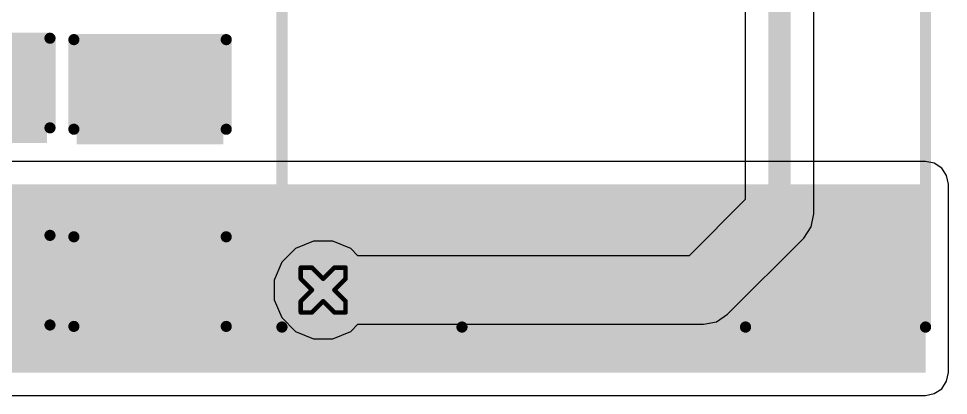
# Model space of a CAD drawing. Header units: inches. Extents: x -1 to 351, y 0 to 83.
# Drawn here: x 71.5 to 82.05, y 5.76 to 10.03 of the extents above; entities that cross this region are included whole.
import ezdxf

# ---------------------------------------------------------------- set-up
doc = ezdxf.new("R2010")
doc.units = ezdxf.units.IN
for name, color, linetype in [('Bottom Layer', 5, 'Continuous'), ('Bottom Solder', 6, 'Continuous'), ('Drill Drawing', 1, 'Continuous'), ('Top Layer', 1, 'Continuous'), ('Top Overlay', 2, 'Continuous'), ('Top Paste', 8, 'Continuous'), ('Top Solder', 216, 'Continuous'), ('Via Holes', 16, 'Continuous')]:
    doc.layers.add(name, color=color, linetype=linetype)

# ---------------------------------------------------------------- blocks, each defined once
blk = doc.blocks.new('YPRH0703_4R7M_20')
at = {"layer": 'Top Layer'}
for points in [[(-4, 1.1), (-2.4, 1.1), (-2.4, -1.1), (-4, -1.1)], [(2.4, 1.1), (4, 1.1), (4, -1.1), (2.4, -1.1)]]:
    blk.add_hatch(color=1, dxfattribs=at).paths.add_polyline_path(points)
at = {"layer": 'Top Paste'}
for points in [[(-4, 1.1), (-2.4, 1.1), (-2.4, -1.1), (-4, -1.1)], [(2.4, 1.1), (4, 1.1), (4, -1.1), (2.4, -1.1)]]:
    blk.add_hatch(color=8, dxfattribs=at).paths.add_polyline_path(points)
at = {"layer": 'Top Solder'}
for points in [[(-4.102, 1.202), (-2.298, 1.202), (-2.298, -1.202), (-4.102, -1.202)], [(2.298, 1.202), (4.102, 1.202), (4.102, -1.202), (2.298, -1.202)]]:
    blk.add_hatch(color=216, dxfattribs=at).paths.add_polyline_path(points)
at = {"layer": 'Top Overlay'}
for points in [[(-3.65, 1.608, 0.127, 0.127, 0), (-3.65, 3.65, 0.127, 0.127, 0)], [(3.65, 3.65, 0.127, 0.127, 0), (-3.65, 3.65, 0.127, 0.127, 0)], [(3.65, 1.608, 0.127, 0.127, 0), (3.65, 3.65, 0.127, 0.127, 0)], [(-3.65, -3.65, 0.127, 0.127, 0), (-3.65, -1.608, 0.127, 0.127, 0)], [(3.65, -3.65, 0.127, 0.127, 0), (3.65, -1.608, 0.127, 0.127, 0)], [(3.65, -3.65, 0.127, 0.127, 0), (-3.65, -3.65, 0.127, 0.127, 0)]]:
    blk.add_lwpolyline(points, format="xyseb", dxfattribs=at)
for points in [[(-3.682, 3.65, 0.0635, 0.0635, 1), (-3.618, 3.65, 0.0635, 0.0635, 1)], [(-3.682, 3.65, 0.0635, 0.0635, 1), (-3.618, 3.65, 0.0635, 0.0635, 1)], [(3.618, 3.65, 0.0635, 0.0635, 1), (3.682, 3.65, 0.0635, 0.0635, 1)], [(3.618, 3.65, 0.0635, 0.0635, 1), (3.682, 3.65, 0.0635, 0.0635, 1)], [(-3.682, 1.608, 0.0635, 0.0635, 1), (-3.618, 1.608, 0.0635, 0.0635, 1)], [(3.618, 1.608, 0.0635, 0.0635, 1), (3.682, 1.608, 0.0635, 0.0635, 1)], [(-3.682, -1.608, 0.0635, 0.0635, 1), (-3.618, -1.608, 0.0635, 0.0635, 1)], [(3.618, -1.608, 0.0635, 0.0635, 1), (3.682, -1.608, 0.0635, 0.0635, 1)], [(-3.682, -3.65, 0.0635, 0.0635, 1), (-3.618, -3.65, 0.0635, 0.0635, 1)], [(-3.682, -3.65, 0.0635, 0.0635, 1), (-3.618, -3.65, 0.0635, 0.0635, 1)], [(3.618, -3.65, 0.0635, 0.0635, 1), (3.682, -3.65, 0.0635, 0.0635, 1)], [(3.618, -3.65, 0.0635, 0.0635, 1), (3.682, -3.65, 0.0635, 0.0635, 1)]]:
    blk.add_lwpolyline(points, format="xyseb", close=True, dxfattribs=at)
blk = doc.blocks.new('C___0805_63')
at = {"layer": 'Top Layer'}
for points in [[(-1.524, 0.762), (-0.508, 0.762), (-0.508, -0.762), (-1.524, -0.762)], [(0.508, 0.762), (1.524, 0.762), (1.524, -0.762), (0.508, -0.762)]]:
    blk.add_hatch(color=1, dxfattribs=at).paths.add_polyline_path(points)
at = {"layer": 'Top Paste'}
for points in [[(-1.524, 0.762), (-0.508, 0.762), (-0.508, -0.762), (-1.524, -0.762)], [(0.508, 0.762), (1.524, 0.762), (1.524, -0.762), (0.508, -0.762)]]:
    blk.add_hatch(color=8, dxfattribs=at).paths.add_polyline_path(points)
at = {"layer": 'Top Solder'}
for points in [[(-1.594, 0.832), (-0.438, 0.832), (-0.438, -0.832), (-1.594, -0.832)], [(0.438, 0.832), (1.594, 0.832), (1.594, -0.832), (0.438, -0.832)]]:
    blk.add_hatch(color=216, dxfattribs=at).paths.add_polyline_path(points)
at = {"layer": 'Top Overlay'}
for points in [[(-1.626, -0.864, 0.127, 0.127, 0), (-1.626, 0.864, 0.127, 0.127, 0)], [(-0.61, 0.864, 0.127, 0.127, 0), (-1.626, 0.864, 0.127, 0.127, 0)], [(1.626, 0.864, 0.127, 0.127, 0), (0.61, 0.864, 0.127, 0.127, 0)], [(1.626, -0.864, 0.127, 0.127, 0), (1.626, 0.864, 0.127, 0.127, 0)], [(-0.61, -0.864, 0.127, 0.127, 0), (-1.626, -0.864, 0.127, 0.127, 0)], [(1.626, -0.864, 0.127, 0.127, 0), (0.61, -0.864, 0.127, 0.127, 0)]]:
    blk.add_lwpolyline(points, format="xyseb", dxfattribs=at)
for points in [[(-1.657, 0.864, 0.0635, 0.0635, 1), (-1.594, 0.864, 0.0635, 0.0635, 1)], [(-1.657, 0.864, 0.0635, 0.0635, 1), (-1.594, 0.864, 0.0635, 0.0635, 1)], [(-0.641, 0.864, 0.0635, 0.0635, 1), (-0.578, 0.864, 0.0635, 0.0635, 1)], [(0.578, 0.864, 0.0635, 0.0635, 1), (0.641, 0.864, 0.0635, 0.0635, 1)], [(1.594, 0.864, 0.0635, 0.0635, 1), (1.657, 0.864, 0.0635, 0.0635, 1)], [(1.594, 0.864, 0.0635, 0.0635, 1), (1.657, 0.864, 0.0635, 0.0635, 1)], [(-1.657, -0.864, 0.0635, 0.0635, 1), (-1.594, -0.864, 0.0635, 0.0635, 1)], [(-1.657, -0.864, 0.0635, 0.0635, 1), (-1.594, -0.864, 0.0635, 0.0635, 1)], [(-0.641, -0.864, 0.0635, 0.0635, 1), (-0.578, -0.864, 0.0635, 0.0635, 1)], [(0.578, -0.864, 0.0635, 0.0635, 1), (0.641, -0.864, 0.0635, 0.0635, 1)], [(1.594, -0.864, 0.0635, 0.0635, 1), (1.657, -0.864, 0.0635, 0.0635, 1)], [(1.594, -0.864, 0.0635, 0.0635, 1), (1.657, -0.864, 0.0635, 0.0635, 1)]]:
    blk.add_lwpolyline(points, format="xyseb", close=True, dxfattribs=at)
blk = doc.blocks.new('C___0805_64')
at = {"layer": 'Top Layer'}
for points in [[(-1.524, 0.762), (-0.508, 0.762), (-0.508, -0.762), (-1.524, -0.762)], [(0.508, 0.762), (1.524, 0.762), (1.524, -0.762), (0.508, -0.762)]]:
    blk.add_hatch(color=1, dxfattribs=at).paths.add_polyline_path(points)
at = {"layer": 'Top Paste'}
for points in [[(-1.524, 0.762), (-0.508, 0.762), (-0.508, -0.762), (-1.524, -0.762)], [(0.508, 0.762), (1.524, 0.762), (1.524, -0.762), (0.508, -0.762)]]:
    blk.add_hatch(color=8, dxfattribs=at).paths.add_polyline_path(points)
at = {"layer": 'Top Solder'}
for points in [[(-1.594, 0.832), (-0.438, 0.832), (-0.438, -0.832), (-1.594, -0.832)], [(0.438, 0.832), (1.594, 0.832), (1.594, -0.832), (0.438, -0.832)]]:
    blk.add_hatch(color=216, dxfattribs=at).paths.add_polyline_path(points)
at = {"layer": 'Top Overlay'}
for points in [[(-1.626, -0.864, 0.127, 0.127, 0), (-1.626, 0.864, 0.127, 0.127, 0)], [(-0.61, 0.864, 0.127, 0.127, 0), (-1.626, 0.864, 0.127, 0.127, 0)], [(1.626, 0.864, 0.127, 0.127, 0), (0.61, 0.864, 0.127, 0.127, 0)], [(1.626, -0.864, 0.127, 0.127, 0), (1.626, 0.864, 0.127, 0.127, 0)], [(-0.61, -0.864, 0.127, 0.127, 0), (-1.626, -0.864, 0.127, 0.127, 0)], [(1.626, -0.864, 0.127, 0.127, 0), (0.61, -0.864, 0.127, 0.127, 0)]]:
    blk.add_lwpolyline(points, format="xyseb", dxfattribs=at)
for points in [[(-1.657, 0.864, 0.0635, 0.0635, 1), (-1.594, 0.864, 0.0635, 0.0635, 1)], [(-1.657, 0.864, 0.0635, 0.0635, 1), (-1.594, 0.864, 0.0635, 0.0635, 1)], [(-0.641, 0.864, 0.0635, 0.0635, 1), (-0.578, 0.864, 0.0635, 0.0635, 1)], [(0.578, 0.864, 0.0635, 0.0635, 1), (0.641, 0.864, 0.0635, 0.0635, 1)], [(1.594, 0.864, 0.0635, 0.0635, 1), (1.657, 0.864, 0.0635, 0.0635, 1)], [(1.594, 0.864, 0.0635, 0.0635, 1), (1.657, 0.864, 0.0635, 0.0635, 1)], [(-1.657, -0.864, 0.0635, 0.0635, 1), (-1.594, -0.864, 0.0635, 0.0635, 1)], [(-1.657, -0.864, 0.0635, 0.0635, 1), (-1.594, -0.864, 0.0635, 0.0635, 1)], [(-0.641, -0.864, 0.0635, 0.0635, 1), (-0.578, -0.864, 0.0635, 0.0635, 1)], [(0.578, -0.864, 0.0635, 0.0635, 1), (0.641, -0.864, 0.0635, 0.0635, 1)], [(1.594, -0.864, 0.0635, 0.0635, 1), (1.657, -0.864, 0.0635, 0.0635, 1)], [(1.594, -0.864, 0.0635, 0.0635, 1), (1.657, -0.864, 0.0635, 0.0635, 1)]]:
    blk.add_lwpolyline(points, format="xyseb", close=True, dxfattribs=at)

msp = doc.modelspace()

# ---------------------------------------------------------------- hatches: boundary and pattern name
at = {"layer": 'Bottom Layer'}
h = msp.add_hatch(color=5, dxfattribs=at)
edge = h.paths.add_edge_path()
edge.add_arc((74.955, 6.954), 0.3, 0, 360)
at = {"layer": 'Bottom Solder'}
h = msp.add_hatch(color=6, dxfattribs=at)
edge = h.paths.add_edge_path()
edge.add_arc((74.955, 6.954), 0.402, 0, 360)
at = {"layer": 'Top Layer'}
msp.add_hatch(color=1, dxfattribs=at).paths.add_polyline_path([(64.373, 6.018), (81.788, 6.018), (81.788, 8.153), (64.373, 8.153)])
h = msp.add_hatch(color=1, dxfattribs=at)
edge = h.paths.add_edge_path()
edge.add_arc((74.955, 6.954), 0.3, 0, 360)
at = {"layer": 'Top Solder'}
h = msp.add_hatch(color=216, dxfattribs=at)
edge = h.paths.add_edge_path()
edge.add_arc((74.955, 6.954), 0.402, 0, 360)
at = {"layer": 'Via Holes'}
h = msp.add_hatch(color=7, dxfattribs=at)
edge = h.paths.add_edge_path()
edge.add_arc((74.955, 6.954), 0.15, 0, 360)

# ---------------------------------------------------------------- linework, layer by layer
at = {"layer": 'Bottom Layer'}
for p, q in [((79.743, 17.796), (79.743, 7.979)), ((80.52, 7.818), (80.52, 17.796)), ((79.743, 7.979), (79.107, 7.343)), ((80.491, 7.669), (80.52, 7.818)), ((80.406, 7.543), (80.491, 7.669)), ((74.845, 7.508), (74.642, 7.424)), ((75.066, 7.508), (74.845, 7.508)), ((75.269, 7.424), (75.066, 7.508)), ((79.543, 6.68), (80.406, 7.543)), ((74.642, 7.424), (74.486, 7.268)), ((75.35, 7.343), (75.269, 7.424)), ((79.107, 7.343), (75.35, 7.343)), ((74.486, 7.268), (74.401, 7.065)), ((74.401, 7.065), (74.401, 6.844)), ((74.401, 6.844), (74.486, 6.641)), ((79.417, 6.595), (79.543, 6.68)), ((74.486, 6.641), (74.642, 6.485)), ((75.269, 6.485), (75.35, 6.566)), ((75.35, 6.566), (79.268, 6.566)), ((79.268, 6.566), (79.417, 6.595)), ((74.642, 6.485), (74.845, 6.4)), ((75.066, 6.4), (75.269, 6.485)), ((74.845, 6.4), (75.066, 6.4))]:
    msp.add_line(p, q, dxfattribs=at)
for points in [[(80.132, 7.818, 0.254, 0.254, 0), (80.132, 18.191, 0.254, 0.254, 0)], [(79.268, 6.954, 0.254, 0.254, 0), (80.132, 7.818, 0.254, 0.254, 0)], [(74.955, 6.954, 0.254, 0.254, 0), (79.268, 6.954, 0.254, 0.254, 0)]]:
    msp.add_lwpolyline(points, format="xyseb", dxfattribs=at)
for points in [[(80.068, 7.818, 0.127, 0.127, 1), (80.195, 7.818, 0.127, 0.127, 1)], [(80.068, 7.818, 0.127, 0.127, 1), (80.195, 7.818, 0.127, 0.127, 1)], [(74.892, 6.954, 0.127, 0.127, 1), (75.019, 6.954, 0.127, 0.127, 1)], [(79.205, 6.954, 0.127, 0.127, 1), (79.332, 6.954, 0.127, 0.127, 1)], [(79.205, 6.954, 0.127, 0.127, 1), (79.332, 6.954, 0.127, 0.127, 1)]]:
    msp.add_lwpolyline(points, format="xyseb", close=True, dxfattribs=at)
at = {"layer": 'Drill Drawing'}
for points in [[(74.701, 7.081, 0.0508, 0.0508, 0), (74.701, 7.208, 0.0508, 0.0508, 0)], [(74.701, 7.208, 0.0508, 0.0508, 0), (74.828, 7.208, 0.0508, 0.0508, 0)], [(74.828, 7.208, 0.0508, 0.0508, 0), (74.955, 7.081, 0.0508, 0.0508, 0)], [(74.955, 7.081, 0.0508, 0.0508, 0), (75.082, 7.208, 0.0508, 0.0508, 0)], [(75.082, 7.208, 0.0508, 0.0508, 0), (75.209, 7.208, 0.0508, 0.0508, 0)], [(75.209, 7.081, 0.0508, 0.0508, 0), (75.209, 7.208, 0.0508, 0.0508, 0)], [(74.701, 7.081, 0.0508, 0.0508, 0), (74.828, 6.954, 0.0508, 0.0508, 0)], [(75.082, 6.954, 0.0508, 0.0508, 0), (75.209, 7.081, 0.0508, 0.0508, 0)], [(74.701, 6.827, 0.0508, 0.0508, 0), (74.828, 6.954, 0.0508, 0.0508, 0)], [(75.082, 6.954, 0.0508, 0.0508, 0), (75.209, 6.827, 0.0508, 0.0508, 0)], [(74.701, 6.7, 0.0508, 0.0508, 0), (74.701, 6.827, 0.0508, 0.0508, 0)], [(74.828, 6.7, 0.0508, 0.0508, 0), (74.955, 6.827, 0.0508, 0.0508, 0)], [(74.955, 6.827, 0.0508, 0.0508, 0), (75.082, 6.7, 0.0508, 0.0508, 0)], [(75.209, 6.7, 0.0508, 0.0508, 0), (75.209, 6.827, 0.0508, 0.0508, 0)], [(74.701, 6.7, 0.0508, 0.0508, 0), (74.828, 6.7, 0.0508, 0.0508, 0)], [(75.082, 6.7, 0.0508, 0.0508, 0), (75.209, 6.7, 0.0508, 0.0508, 0)]]:
    msp.add_lwpolyline(points, format="xyseb", dxfattribs=at)
for points in [[(74.689, 7.208, 0.0254, 0.0254, 1), (74.714, 7.208, 0.0254, 0.0254, 1)], [(74.689, 7.208, 0.0254, 0.0254, 1), (74.714, 7.208, 0.0254, 0.0254, 1)], [(74.816, 7.208, 0.0254, 0.0254, 1), (74.841, 7.208, 0.0254, 0.0254, 1)], [(74.816, 7.208, 0.0254, 0.0254, 1), (74.841, 7.208, 0.0254, 0.0254, 1)], [(75.07, 7.208, 0.0254, 0.0254, 1), (75.095, 7.208, 0.0254, 0.0254, 1)], [(75.07, 7.208, 0.0254, 0.0254, 1), (75.095, 7.208, 0.0254, 0.0254, 1)], [(75.197, 7.208, 0.0254, 0.0254, 1), (75.222, 7.208, 0.0254, 0.0254, 1)], [(75.197, 7.208, 0.0254, 0.0254, 1), (75.222, 7.208, 0.0254, 0.0254, 1)], [(74.689, 7.081, 0.0254, 0.0254, 1), (74.714, 7.081, 0.0254, 0.0254, 1)], [(74.689, 7.081, 0.0254, 0.0254, 1), (74.714, 7.081, 0.0254, 0.0254, 1)], [(74.943, 7.081, 0.0254, 0.0254, 1), (74.968, 7.081, 0.0254, 0.0254, 1)], [(74.943, 7.081, 0.0254, 0.0254, 1), (74.968, 7.081, 0.0254, 0.0254, 1)], [(75.197, 7.081, 0.0254, 0.0254, 1), (75.222, 7.081, 0.0254, 0.0254, 1)], [(75.197, 7.081, 0.0254, 0.0254, 1), (75.222, 7.081, 0.0254, 0.0254, 1)], [(74.816, 6.954, 0.0254, 0.0254, 1), (74.841, 6.954, 0.0254, 0.0254, 1)], [(74.816, 6.954, 0.0254, 0.0254, 1), (74.841, 6.954, 0.0254, 0.0254, 1)], [(75.07, 6.954, 0.0254, 0.0254, 1), (75.095, 6.954, 0.0254, 0.0254, 1)], [(75.07, 6.954, 0.0254, 0.0254, 1), (75.095, 6.954, 0.0254, 0.0254, 1)], [(74.689, 6.827, 0.0254, 0.0254, 1), (74.714, 6.827, 0.0254, 0.0254, 1)], [(74.689, 6.827, 0.0254, 0.0254, 1), (74.714, 6.827, 0.0254, 0.0254, 1)], [(74.943, 6.827, 0.0254, 0.0254, 1), (74.968, 6.827, 0.0254, 0.0254, 1)], [(74.943, 6.827, 0.0254, 0.0254, 1), (74.968, 6.827, 0.0254, 0.0254, 1)], [(75.197, 6.827, 0.0254, 0.0254, 1), (75.222, 6.827, 0.0254, 0.0254, 1)], [(75.197, 6.827, 0.0254, 0.0254, 1), (75.222, 6.827, 0.0254, 0.0254, 1)], [(74.689, 6.7, 0.0254, 0.0254, 1), (74.714, 6.7, 0.0254, 0.0254, 1)], [(74.689, 6.7, 0.0254, 0.0254, 1), (74.714, 6.7, 0.0254, 0.0254, 1)], [(74.816, 6.7, 0.0254, 0.0254, 1), (74.841, 6.7, 0.0254, 0.0254, 1)], [(74.816, 6.7, 0.0254, 0.0254, 1), (74.841, 6.7, 0.0254, 0.0254, 1)], [(75.07, 6.7, 0.0254, 0.0254, 1), (75.095, 6.7, 0.0254, 0.0254, 1)], [(75.07, 6.7, 0.0254, 0.0254, 1), (75.095, 6.7, 0.0254, 0.0254, 1)], [(75.197, 6.7, 0.0254, 0.0254, 1), (75.222, 6.7, 0.0254, 0.0254, 1)], [(75.197, 6.7, 0.0254, 0.0254, 1), (75.222, 6.7, 0.0254, 0.0254, 1)]]:
    msp.add_lwpolyline(points, format="xyseb", close=True, dxfattribs=at)
at = {"layer": 'Top Layer'}
for p, q in [((81.788, 8.412), (66.323, 8.412)), ((81.887, 8.393), (81.788, 8.412)), ((81.971, 8.337), (81.887, 8.393)), ((82.027, 8.253), (81.971, 8.337)), ((82.047, 8.153), (82.027, 8.253)), ((82.047, 6.018), (82.047, 8.153)), ((82.027, 5.919), (82.047, 6.018)), ((81.971, 5.835), (82.027, 5.919)), ((81.887, 5.779), (81.971, 5.835)), ((64.257, 5.759), (81.788, 5.759)), ((81.788, 5.759), (81.887, 5.779))]:
    msp.add_line(p, q, dxfattribs=at)

# ---------------------------------------------------------------- block references
at = {"rotation": 270}
for name, p in [('YPRH0703_4R7M_20', (78.138, 10.184)), ('C___0805_64', (70.993, 8.183)), ('C___0805_63', (72.992, 8.167))]:
    msp.add_blockref(name, p, dxfattribs=at)

doc.saveas('drawing.dxf')
